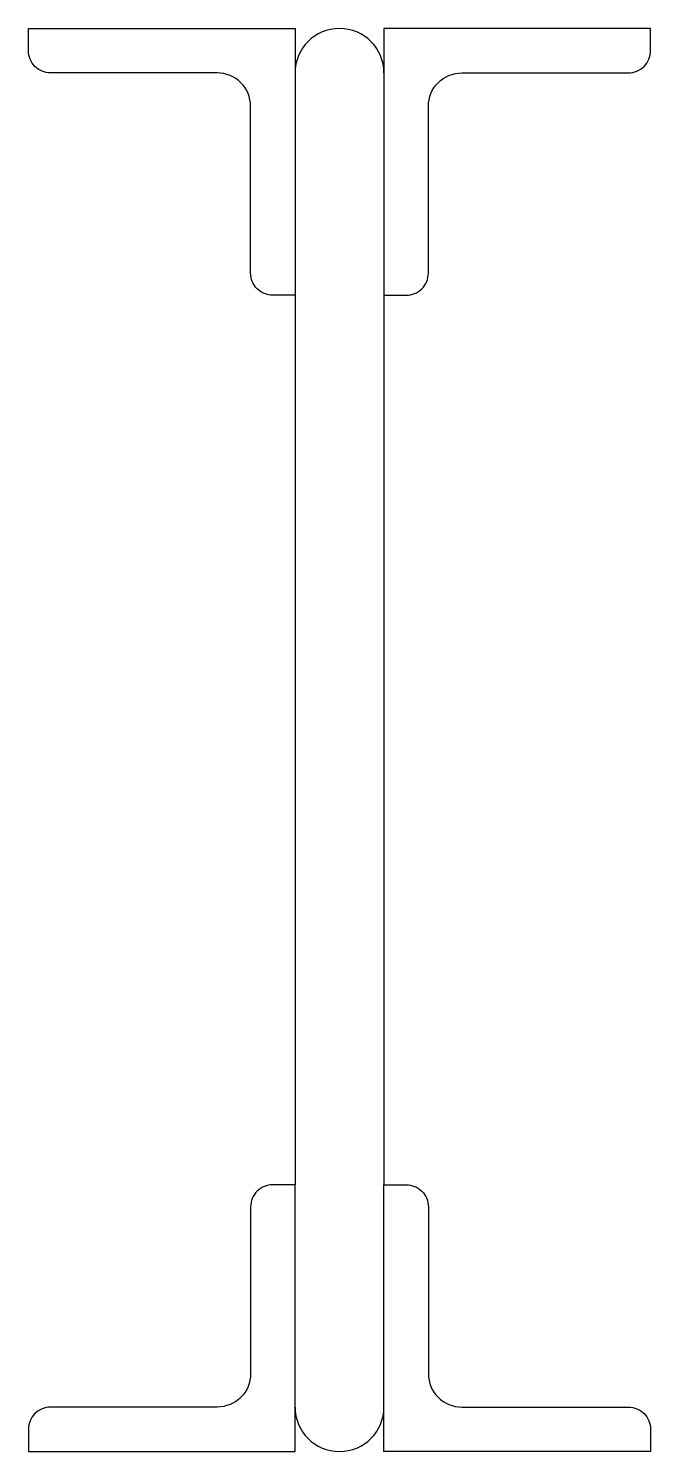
# Model space of a CAD drawing. Extents: x -1.75 to 1.75, y -8 to 0.
import ezdxf

# ---------------------------------------------------------------- set-up
doc = ezdxf.new("R2010")
doc.units = 0
doc.header["$MEASUREMENT"] = 0

msp = doc.modelspace()

# ---------------------------------------------------------------- linework, layer by layer
for p, q in [((-0.25, -1.5), (-0.25, -6.5)), ((0.25, -1.5), (0.25, -6.5))]:
    msp.add_line(p, q)
for points in [[(-0.25, 0), (-0.25, -1.5), (-0.375, -1.5, -0.414214), (-0.5, -1.375), (-0.5, -0.4375, 0.414214), (-0.6875, -0.25), (-1.625, -0.25, -0.414214), (-1.75, -0.125), (-1.75, 0), (-0.25, 0)], [(0.25, 0), (0.25, -1.5), (0.375, -1.5, 0.414214), (0.5, -1.375), (0.5, -0.4375, -0.414214), (0.6875, -0.25), (1.625, -0.25, 0.414214), (1.75, -0.125), (1.75, 0), (0.25, 0)], [(-0.25, -8), (-0.25, -6.5), (-0.375, -6.5, 0.414214), (-0.5, -6.625), (-0.5, -7.5625, -0.414214), (-0.6875, -7.75), (-1.625, -7.75, 0.414214), (-1.75, -7.875), (-1.75, -8), (-0.25, -8)], [(0.25, -8), (0.25, -6.5), (0.375, -6.5, -0.414214), (0.5, -6.625), (0.5, -7.5625, 0.414214), (0.6875, -7.75), (1.625, -7.75, -0.414214), (1.75, -7.875), (1.75, -8), (0.25, -8)]]:
    msp.add_lwpolyline(points, format="xyb")
for centre, start, end in [((0, -0.25), 0, 180), ((0, -7.75), 180, 0)]:
    msp.add_arc(centre, 0.25, start, end)

doc.saveas('drawing.dxf')
